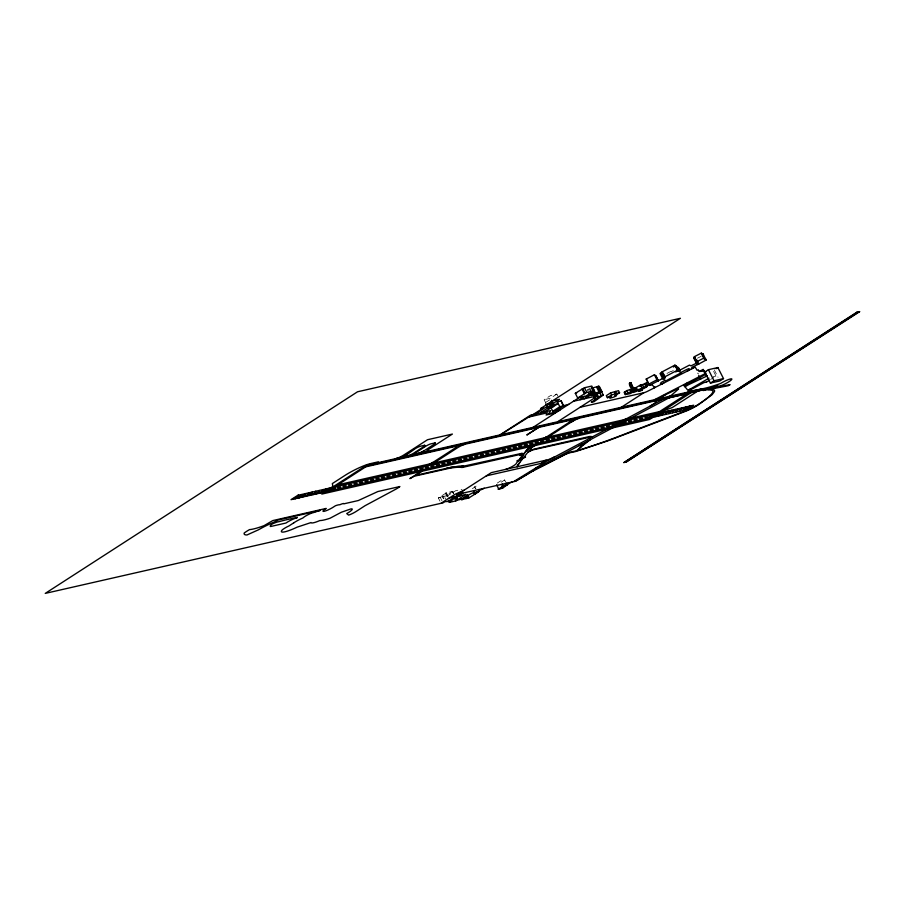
<?xml version="1.0" encoding="UTF-8"?>
<svg xmlns="http://www.w3.org/2000/svg" width="905" height="905" viewBox="0 0 905 905"><rect width="100%" height="100%" fill="white"/><g stroke="black" fill="none" stroke-linecap="round" stroke-linejoin="round"><path stroke-width="0.68" stroke-dasharray="4.53 3.39" d="M545.726 402.838L544.143 399.705L550.625 395.519L556.869 394.105L557.921 396.186M556.869 394.105L550.387 398.279L544.143 399.705M549.765 399.806L545.342 402.668L547.593 402.148M587.288 389.987L589.076 388.833M590.546 388.098L589.585 388.72L590.614 390.756M446.991 496.483L445.362 493.293L445.995 492.886L452.76 491.347L453.846 493.474M439.977 501.178L438.359 497.976L445.769 493.202L447.387 496.393M438.359 497.976L444.05 495.906L445.667 499.108M443.869 498.847L442.794 496.721L444.05 495.906M452.76 491.347L445.362 496.132L442.794 496.721M446.957 496.132L455.656 490.714L462.093 489.3M472.41 488.7L476.324 485.962L474.808 486.313L475.894 488.474M497.264 483.078L500.669 480.883L504.628 479.978L505.657 482.003M501.223 482.184L504.628 479.978M710.572 379.512L713.807 377.419M666.962 373.437L670.843 371.401M671.193 371.65L673.309 370.541M698.717 374.059L697.461 373.086M697.461 358.188L701.149 356.31M586.644 390.247L591.146 389.885M713.264 376.638L715.957 376.028M714.294 369.862L718.038 377.238M713.604 371.389L716.726 377.532M474.446 486.539L475.521 488.847M452.443 491.415L453.518 493.542M452.296 491.449L453.371 493.576M446.391 492.795L448.02 495.985M445.995 492.886L448.156 497.139M442.206 496.325L443.292 498.451M440.35 497.524L441.968 500.725"/><path stroke-width="1.36" d="M531.043 445.056L530.862 445.17A6.607 1.063 -26.9 0 1 531.823 446.256L528.486 448.552A8.643 1.391 -26.9 0 0 527.887 449.027L523.735 453.948L522.128 454.163L522.128 453.394A7.432 1.199 -26.9 0 0 521.936 453.315L462.659 466.38M654.779 387.442L651.894 384.749L649.496 385.394L646.204 379.059L654.383 374.76L655.797 375.733L658.354 380.779L649.496 385.394L646.86 380.224M406.006 454.649A6.358 1.029 -26.9 0 0 405.259 456.459L404.388 456.143L406.526 454.299M650.435 416.357C651.408 416.074 650.22 416.504 650.537 416.198M404.399 456.392L415.35 448.609A4.751 0.769 -26.9 0 1 420.237 446.278L424.502 445.317A4.819 0.781 -26.9 0 1 423.563 446.787L413.709 453.156A5.362 0.871 -26.9 0 1 407.85 455.871M297.7 496.743L298.401 495.307M298.65 495.25L297.949 496.687L292.157 499.334M301.241 494.662L300.539 496.098L295.007 498.689M301.489 494.605L300.788 496.042L295.245 498.632M304.849 493.836L304.148 495.273L298.605 497.863M305.087 493.779L304.385 495.227L298.854 497.807M307.904 494.424L308.605 492.976M308.854 492.931L308.152 494.368L302.372 497.015M311.388 493.632L312.089 492.184M312.338 492.128L311.637 493.576L305.856 496.223M314.94 492.818L315.653 491.381M315.89 491.325L315.189 492.761L309.408 495.408M318.39 492.037L319.092 490.601M319.341 490.544L318.639 491.981L312.847 494.628M322.033 491.211L322.734 489.763M322.983 489.707L322.282 491.155L316.49 493.791M325.189 490.487L325.891 489.051M326.139 488.994L325.438 490.431L319.646 493.078M329.013 488.338L328.311 489.775L322.768 492.365M329.262 488.281L328.56 489.729L323.017 492.309M659.632 414.377L658.682 415.881L659.383 414.433L665.164 411.798M662.777 413.664L661.838 415.157L662.539 413.721L668.32 411.074M666.419 412.838L665.48 414.332L666.182 412.895L671.963 410.248M669.87 412.047L668.919 413.551L669.621 412.103L675.413 409.467M673.422 411.243L672.483 412.737L673.184 411.3L678.965 408.653M676.906 410.451L675.956 411.945L676.657 410.508L682.449 407.861M680.673 409.592L679.723 411.085L680.424 409.648L686.205 407.001M687.11 408.121L686.171 409.626L686.872 408.178L692.653 405.542M524.21 456.878L525.534 457.082L518.18 461.154L516.846 460.95L524.199 456.878L531.088 448.156M559.867 410.056L560.274 409.433L556.903 410.203M522.128 453.394L522.196 453.496A7.432 1.199 -26.9 0 1 521.959 454.039L523.735 453.948L519.877 458.812L526.687 450.192M528.486 448.552L529.391 447.93A10.249 1.652 -26.9 0 0 526.574 450.339L527.887 449.027M526.574 450.339L528.577 448.495M519.73 462.534L517.083 466.776M518.033 461.131L516.348 463.258A6.663 1.075 -26.9 0 1 512.818 466.188A6.663 1.075 -26.9 0 1 506.065 469.22L505.929 469.31M522.276 459.333L518.486 464.118A25.883 4.186 -26.9 0 0 517.174 466.369L517.264 466.663M526.461 450.475L527.4 449.446M465.046 444.242L464.876 444.355A5.916 0.95 -26.9 0 0 457.93 447.489L435.916 461.697A9.231 1.493 -26.9 0 0 434.434 462.862L434.14 463.156A8.326 1.346 -26.9 0 0 435.09 464.016L434.909 464.129M633.704 388.121C631.294 390.768 627.222 382.747 630.898 382.589L633.387 388.415L630.412 382.691M630.898 382.589L629.314 383.403M528.022 448.925L528.644 448.45M549.324 436.244L548.102 437.194A6.154 0.996 -26.9 0 0 548.453 438.235L548.306 438.325M582.673 443.801L581.101 444.932A41.935 6.776 -26.9 0 0 582.944 445.045L583.804 444.355M582.944 445.045L587.526 441.244M531.755 447.523L534.912 445.565A6.742 1.086 -26.9 0 1 542.152 442.602L542.333 442.488M420.814 471.562L409.886 478.609L414.241 476.234L448.631 468.462A118.329 19.118 -26.9 0 1 462.059 467.5L520.149 454.468A4.31 0.701 -26.9 0 0 519.9 455.362L523.09 454.785M654.315 387.815L654.315 387.815A3.744 0.611 -26.9 0 0 655.028 387.148M532.389 447.059L532.004 447.33A5.091 0.826 -26.9 0 0 530.975 448.348M538.237 427.59L526.801 435.011L538.599 427.499M590.456 439.66L588.273 441.233A69.606 11.245 -26.9 0 0 581.112 446.991L580.286 447.737A69.606 11.245 -26.9 0 0 577.514 450.52L581.429 449.333A211.499 34.175 -26.9 0 0 630.468 431.809L685.673 410.847A12.794 2.07 -26.9 0 0 697.529 404.897A39.401 6.369 -26.9 0 0 710.911 390.112L708.061 389.659M528.95 448.235L529.81 447.647M703.92 389.851L703.196 390.541L728.367 385.711L730.097 384.602L706.432 389.195L363.029 467.466M330.992 487.784L332.87 486.585L332.35 483.575L345.608 475.012A20.34 3.292 -26.9 0 1 370.36 463.654L378.29 461.844L378.335 462.579M325.936 491.675L330.087 490.431M326.366 491.404L330.653 490.069L326.931 491.03M327.791 490.487L330.925 489.888M328.368 490.114L331.502 489.515M329.194 489.582L333.459 488.259L329.737 489.22M330.597 488.677L333.73 488.078M331.434 488.134L335.71 486.8M334.522 486.992L365.699 466.856M332.35 488.972L328.639 489.933L332.916 488.61M334.59 487.524L330.868 488.496L335.144 487.162M334.33 488.632L333.549 488.757L334.454 488.553M337.429 487.716L340.71 487.026M342.938 486.46L346.219 485.77M348.414 485.204L351.694 484.526M353.912 483.96L357.192 483.27M396.266 458.496L396.424 458.394A6.131 0.996 -26.9 0 0 403.879 454.955L427.556 439.717L452.398 434.061L428.823 449.276A6.041 0.973 -26.9 0 0 428.008 451.222L427.861 451.301M359.387 482.716L362.667 482.026M364.896 481.46L368.177 480.77M370.383 480.216L373.663 479.526M416.911 451.934A6.358 1.029 -26.9 0 0 415.633 454.095A6.29 1.018 -26.9 0 1 416.911 451.934L425.723 446.244A4.751 0.769 -26.9 0 1 430.61 443.914L434.875 442.952A4.819 0.781 -26.9 0 1 433.936 444.423L424.083 450.792A5.362 0.871 -26.9 0 1 418.223 453.507A5.577 0.905 -26.9 0 0 424.083 450.792M375.869 478.96L379.15 478.27M381.356 477.716L384.636 477.026M386.831 476.471L390.112 475.781M392.318 475.216L395.598 474.537M397.815 473.971L401.096 473.281M403.291 472.727L406.571 472.037M408.8 471.471L412.08 470.781M414.286 470.215L417.567 469.537M419.773 468.971L423.054 468.281M423.551 466.72L423.721 466.607A8.462 1.369 -26.9 0 0 429.762 464.129L430.599 463.699A8.462 1.369 -26.9 0 0 432.963 462.365L455.057 448.122A6.041 0.973 -26.9 0 0 455.803 446.437L456.018 446.301M425.26 467.727L428.54 467.037M421.888 471.301L415.599 475.363L449.31 467.727L448.484 467.896M430.769 466.471L434.049 465.781M436.255 465.215L439.536 464.537M441.742 463.971L445.022 463.281M447.228 462.727L450.509 462.036M452.726 461.471L456.007 460.781M458.213 460.226L461.493 459.536M500.013 434.886L530.545 415.169L550.726 410.576L548.656 413.721L555.161 412.239A3.824 0.622 -26.9 0 0 559.29 410.418M500.375 434.807L528.78 417.035L547.435 412.793L546.134 414.988L555.331 412.974M546.79 404.92L553.272 400.734L559.505 399.32L553.034 403.494L551.439 400.372M463.711 458.971L466.98 458.281M529.493 416.877L543.317 407.951L540.568 408.574L680.413 318.289L357.554 391.775L45.25 593.397L443.054 502.852L444.909 501.653L448.066 501.461L459.661 493.836M531.552 416.402L545.376 407.488L548.113 406.854L553.475 403.392L545.93 405.112M469.186 457.726L472.467 457.036M556.451 400.598L558.034 403.698L552.389 404.988L540.805 412.454L542.231 412.137L541.326 412.725M474.695 456.471L477.976 455.781M550.919 407.544L552.797 411.255L556.632 410.384L563.645 405.847L561.134 400.915L563.329 406.051M544.063 412.092L558.034 403.698M575.309 393.302L584.426 387.747L591.78 386.062L594.155 390.745L585.92 396.062L577.684 397.974L575.309 393.302L576.689 392.985M480.182 455.226L483.462 454.536M485.668 453.971L488.949 453.292M552.797 411.255L559.81 406.73L568.725 404.331M491.155 452.726L494.435 452.036M577.684 397.974L586.791 392.419L594.155 390.745M533.045 427.364L579.064 397.657M496.664 451.471L499.945 450.792M591.813 388.211L598.725 386.231L601.316 391.333L600.343 391.956L601.949 391.594L599.359 386.492L597.764 386.854L598.725 386.231M584.528 396.413L580.591 398.958A3.993 0.645 -26.9 0 0 580.184 399.739M502.139 450.226L505.42 449.536M589.234 395.349L595.32 392.713L592.741 387.612L591.531 387.894M584.076 398.845L590.852 394.976M594.121 392.985L592.096 388.879M507.637 448.971L510.918 448.292M595.32 392.713L594.404 393.313L601.316 391.333M513.112 447.726L516.393 447.047M597.243 393.381L599.37 392.012L601.158 395.53L603.239 395.055L601.452 391.537M596.927 393.901L593.895 395.858L595.682 399.388L598.714 397.419L597.967 397.589L596.18 394.071M598.409 393.256L594.653 395.677A3.575 0.577 -26.9 0 0 594.155 396.56M601.949 391.594L600.547 392.668M518.622 446.47L521.902 445.792M557.638 421.764L598.081 395.666L573.487 401.254M524.108 445.226L527.389 444.536M597.967 397.589L601.158 395.53M595.682 399.388L591.338 402.182L593.872 401.797L603.239 395.055M529.595 443.97L532.875 443.292M610.581 392.883L606.327 395.621L607.368 397.691L611.418 396.763C605.524 399.693 615.524 397.114 616.565 395.44L614.767 395.847L619.563 392.747L618.511 390.689L610.581 392.883L611.622 394.942L619.563 392.747M441.063 503.304L448.699 498.214L455.464 496.675M449.095 498.123L455 494.311L464.107 490.193M535.081 442.726L538.362 442.047M538.747 440.497L538.894 440.407A6.233 1.007 -26.9 0 0 545.342 437.613L546.756 436.821M570.58 420.225L570.489 420.282A6.245 1.007 -26.9 0 1 568.917 422.465L569.019 422.443M542.31 439.694L573.487 419.558M607.368 397.691L611.622 394.942M540.59 441.47L543.871 440.792M544.889 439.106L576.066 418.981M448.235 500.239L449.321 502.388L454.253 498.316L459.955 495.702M462.862 493.101L458.202 495.917L460.396 495.42L459.683 495.883M579.042 418.302L578.951 418.359A6.222 1.007 -26.9 0 0 571.689 421.843L571.575 421.877M546.077 440.226L549.358 439.547M456.086 496.393L457.715 499.605L466.052 494.368L459.819 495.793L458.869 493.564M551.564 438.982L554.844 438.292M449.321 502.388L455.905 500.884L457.715 499.605M626.826 390.598L624.133 392.329L625.276 394.58L630.299 393.618L633.76 391.526L632.063 391.91L633.115 391.231L631.984 388.98L626.826 390.598L627.957 392.838L635.31 390.259L634.167 388.007L630.921 389.67M463.349 498.259L461.301 499.583L463.439 498.429L461.72 499.764L467.568 497.942L466.471 495.793M557.05 437.726L560.331 437.047M633.048 388.72L634.167 388.007M641.441 385.383L646.385 383.03L647.675 385.564L641.125 388.698L643.647 387.069L642.358 384.535L640.457 384.976L634.235 388.596L635.514 391.13M625.276 394.58L627.957 392.838M639.835 386.164L642.358 384.535M562.525 436.481L565.806 435.791M467.568 497.942L467.082 498.259L468.994 497.829L478.179 492.15L476.46 492.535L479.446 490.487L484.299 488.225M635.31 390.259L632.855 391.288L631.735 388.992M646.385 383.03L644.677 384.127L645.989 383.833M643.647 387.069L633.421 392.476L644.021 388.471L647.279 386.367L646.419 384.682M568.012 435.237L571.293 434.547M647.675 385.564L645.966 386.661L647.279 386.367M573.499 433.981L576.779 433.303M578.985 432.737L582.266 432.047M621.316 407.273L643.794 392.759A5.26 0.848 -26.9 0 0 647.901 391.118L695.187 367.102L697.144 370.315L698.332 369.783L698.999 371.491L703.615 371.163L705.493 373.46L654.677 399.614M584.494 431.481L587.775 430.803M589.981 430.237L593.261 429.547M486.324 475.849L541.201 463.36L546.168 460.147A7.364 1.188 -26.9 0 0 554.222 456.957L554.426 457.059M595.467 428.981L598.748 428.303M600.954 427.737L604.235 427.058M606.452 426.481L609.732 425.803M611.938 425.237L615.219 424.547M617.436 423.981L620.717 423.302M622.912 422.737L626.192 422.058M704.791 372.046L708.423 369.693L717.891 367.543L723.502 378.595L719.905 380.926L710.402 383.098L704.791 372.046L706.341 371.672M628.421 421.481L631.701 420.802M669.18 396.379L669.315 396.288A4.378 0.713 -26.9 0 0 671.114 395.474L678.603 389.003L678.218 388.528L665.062 394.953A6.29 1.018 -26.9 0 0 663.161 395.915L662.528 396.243A6.29 1.018 -26.9 0 0 658.75 398.754A6.358 1.029 -26.9 0 1 665.085 394.987L665.085 394.987M633.907 420.237L637.188 419.547M716.093 368.697L717.891 367.543M639.394 418.992L642.674 418.302M644.88 417.737L648.161 417.058M708.943 378.166L688.716 389.976L688.388 392.012M649.666 416.843L650.48 416.583L649.089 417.069M649.609 416.945L649.451 416.888M648.885 418.201L653.037 416.956M649.315 417.918L653.602 416.583M649.881 417.556L654.157 416.221L650.446 417.194M651.306 416.628L654.451 416.04M652.143 416.096L656.408 414.773L652.686 415.746M653.546 415.191L656.679 414.603M654.1 414.829L657.245 414.23M698.683 391.062L702.042 388.901L688.366 391.548M656.193 413.766L687.37 393.641L668.965 397.872M709.497 380.202L706.126 382.385A3.688 0.6 -26.9 0 0 703.547 382.838L689.18 390.507A8.948 1.448 -26.9 0 0 690.99 390.892M655.299 415.486L651.577 416.458L655.854 415.124M658.093 413.687L654.372 414.648L658.659 413.325M690.787 392.861L649.564 419.479L321.807 494.085L366.378 465.306L705.153 388.188A67.954 10.984 -26.9 0 0 720.504 383.505L721.964 382.657A7.964 1.29 -26.9 0 1 731.715 378.856A7.964 1.29 -26.9 0 1 725.199 383.822A7.964 1.29 -26.9 0 1 717.71 385.892L717.631 385.564A67.954 10.984 -26.9 0 1 702.28 390.247M660.492 412.793L663.704 410.723L672.279 407.533L700.651 389.218M710.402 383.098L714.034 380.756L723.502 378.595M532.264 471.403L565.218 454.514A11.041 1.787 -26.9 0 1 571.451 452.421A32.195 5.204 -26.9 0 0 576.655 451.233L608.013 440.792L684.961 411.515A13.428 2.172 -26.9 0 0 698.547 404.671L712.122 394.671L714.543 391.469L714.486 390.168L711.138 389.06M533.339 470.736L515.714 481.211L457.828 494.243L491.291 472.648L546.168 460.147M513.848 481.494L544.516 462.659L541.201 463.36M527.762 452.41L528.181 452.161A6.109 0.984 -26.9 0 1 532.83 449.887L589.755 437.228A14.797 2.387 -26.9 0 1 590.66 437.613L590.23 438.009M690.945 388.777L687.823 390.225L683.909 385.451L687.879 382.521M663.308 399.116L543.441 462.908L544.516 462.659M669.089 397.804L546.043 463.292L535.737 468.055M662.584 378.573L660.017 373.516L660.955 373.018L663.523 378.075L665.39 377.656L661.906 371.966L674.892 365.145L678.569 367.769L680.108 370.801M660.955 373.018L662.822 372.6L661.906 371.966M648.772 384.105L656.951 379.806L658.354 380.779M664.474 377.023L677.46 370.202L677.969 370.564L675.605 371.808L677.313 371.027M663.523 378.075L658.297 380.734L655.729 375.688M665.526 380.598C660.548 381.525 657.89 385.768 663.682 383.132M680.775 372.566L684.972 370.36A5.634 0.905 -26.9 0 1 689.044 368.584L689.497 369.387A3.711 0.6 -26.9 0 1 687.099 371.208M699.678 371.231L703.128 369.455L706.975 376.016L689.372 384.308A5.441 0.882 -26.9 0 0 685.108 386.91M706.975 376.016L705.629 374.376L699.644 377.736M696.861 360.066L698.852 363.968L692.144 367.17L691.386 368.448A3.552 0.577 -26.9 0 0 692.902 368.256M697.551 364.376L696.262 362.973L697.269 362.464L694.305 356.706L701.341 353.12L704.373 358.991L705.289 358.527L706.138 360.043L698.852 363.968M675.82 365.869L678.388 370.926L689.474 365.111L691.013 365.846L696.398 363.21L693.739 357.984L694.735 357.475L697.269 362.464M701.85 354.013L702.755 353.55L703.615 355.065M695.221 359.534L693.739 357.984M696.827 361.683L703.875 358.097L704.373 358.991M624.936 419.501L626.045 418.947L624.812 419.558A19.491 3.145 -26.9 0 1 618.794 422.284M334.714 488.225L335.732 487.784L334.183 488.349L335.235 488.112M661.793 412.556L656.261 415.146L655.559 416.583L656.498 415.09L662.041 412.499M689.565 406.243L684.033 408.822L683.332 410.27L684.271 408.777L689.814 406.187M592.526 436.753L592.266 436.832M662.03 383.81L662.641 383.584M522.773 454.864L519.9 455.362M561.134 400.915L557.31 401.786L559.81 406.73M600.298 392.827L590.999 395.609L592.583 394.58L588.861 395.428L585.58 397.555L587.571 397.103M580.116 407.261L643.794 392.759M364.772 466.335L699.045 390.259M364.591 466.46L698.864 390.372M337.837 484.842L659.507 411.628M477.546 491.709L479.073 491.37L477.161 492.082M477.184 491.947C469.548 492.241 464.876 499.594 457.285 500.001L455.656 496.788M446.776 468.27L448.066 467.987M447.206 468.168L456.697 466.573A121.666 19.661 -26.9 0 1 459.48 466.38L462.285 466.369M451.301 467.342L449.502 467.693L452.455 467.15M453.292 467.014L453.891 466.923M579.155 445.667A5.125 0.826 -26.9 0 1 579.981 445.475L580.693 445.418A12.093 1.957 -26.9 0 1 580.829 446.866L576.542 450.758A27.116 4.378 -26.9 0 1 573.94 451.357L572.322 451.629A11.29 1.821 -26.9 0 0 564.935 454.31L545.749 464.186A14.412 2.33 -26.9 0 1 538.735 467.466A19.797 3.201 -26.9 0 0 529.798 472.602A67.185 10.86 -26.9 0 1 515.216 481.189M454.649 466.822L456.697 466.573A139.008 22.467 -26.9 0 1 463.541 466.414L464.084 466.471M463.982 466.46L461.516 466.358M684.112 385.7L699.769 377.679L700.708 379.105M673.49 367.057L675.402 365.507L678.003 370.665L681.137 372.815L665.899 380.847L662.505 378.528M694.305 356.706L694.735 357.475M646.204 379.059L646.928 380.349M702.755 353.55L706.138 360.043M701.341 353.12L703.875 358.097M708.423 369.693L714.034 380.756M703.128 369.455L705.629 374.376M695.855 360.79L697.755 364.523L695.029 359.398M698.705 375.541L699.961 378.007M678.207 367.521L679.745 370.552M674.892 365.145L677.46 370.202M663.331 373.607L665.39 377.656M661.419 373.335L663.976 378.392M654.383 374.76L656.951 379.806M644.394 383.482L645.684 386.016M640.457 384.976L641.736 387.51M638.353 389.41L639.235 391.152M636.339 387.634L637.618 390.168M635.389 387.849L636.679 390.383M634.62 388.347L635.898 390.881M632.799 388.313L633.941 390.575M632.686 388.369L633.828 390.621M629.801 383.29L632.041 387.713M629.62 383.098L632.425 388.63M631.215 389.116L632.357 391.356M630.061 389.863L631.204 392.103M624.97 391.786L626.113 394.037M615.434 391.39L616.475 393.449M614.506 391.989L615.558 394.048M597.572 386.492L600.162 391.594M596.599 387.125L599.189 392.216M592.108 391.152L593.137 393.189M594.133 397.114L595.332 399.467M590.626 391.899L591.655 393.935M588.838 393.042L589.879 395.089M588.465 393.132L589.506 395.168M584.426 387.747L586.791 392.419M582.786 388.799L585.162 393.471M581.994 388.98L584.37 393.652M552.559 404.49L553.611 406.549L547.966 407.838L545.862 403.698M551.337 402.917L552.389 404.988M506.167 483.021L507.196 485.046L503.237 485.951L502.218 483.926M501.63 485.951L502.66 487.976L498.7 488.881L496.641 484.831M474.062 491.935L475.159 494.096M473.451 492.082L474.548 494.243M467.353 494.583L468.994 497.829M466.166 495.861L467.263 498.022M465.023 496.596L466.109 498.757M456.573 494.39L457.659 496.528M453.688 496.053L454.774 498.202M454.276 497.671L455.905 500.884M592.13 436.832A30.442 4.921 -26.9 0 0 589.54 436.504L533.746 449.197A6.946 1.12 -26.9 0 0 528.294 451.731M512.411 481.822A3.744 0.6 -26.9 0 0 509.244 483.372L502.535 488.202L498.078 489.209L507.694 483.632A3.563 0.577 -26.9 0 0 508.361 482.75M546.62 436.855A6.188 0.996 -26.9 0 1 545.342 437.613M434.457 462.84A8.326 1.346 -26.9 0 1 435.916 461.697M656.521 400.666A12.41 2.002 -26.9 0 1 649.926 406.243M548.475 436.9A5.973 0.962 -26.9 0 1 549.459 436.21M432.963 462.365A9.548 1.539 -26.9 0 1 430.486 463.756M434.875 442.952A4.876 0.792 -26.9 0 1 433.936 444.423M424.502 445.317A4.876 0.792 -26.9 0 1 423.563 446.787M297.711 495.363L291.014 499.684L687.053 409.546L693.75 405.225L297.711 495.363M297.349 517.468L296.636 517.932A8.009 1.29 -26.9 0 0 285.935 523.033L270.538 526.529A12.274 1.98 -26.9 0 1 271.794 524.233A8.518 1.38 -26.9 0 1 278.627 521.733A234.531 37.897 -26.9 0 1 297.349 517.468M293.763 522.841L289 525.918A7.059 1.143 -26.9 0 0 281.625 530.681A19.299 3.122 -26.9 0 0 297.145 527.151L311.037 522.558A14.005 2.263 -26.9 0 0 319.861 520.556A35.318 5.702 -26.9 0 0 330.076 518.226L341.264 512.275L350.891 508.927A9.944 1.606 -26.9 0 1 346.728 513.599L348.595 515.115A6.652 1.075 -26.9 0 0 356.129 511.461L365.032 505.714L395.247 489.515A7.161 1.154 -26.9 0 0 399.886 486.528L377.871 491.539L358.301 500.544L343.934 503.814A5.69 0.916 -26.9 0 0 339.816 504.752A12.251 1.98 -26.9 0 0 335.438 505.748L334.081 506.63A7.297 1.177 -26.9 0 1 324.295 511.291A7.297 1.177 -26.9 0 1 326.196 508.418L272.756 520.59L264.09 525.635A41.178 6.652 -26.9 0 1 249.486 529.617A14.661 2.364 -26.9 0 0 244.203 533.022A38.915 6.29 -26.9 0 0 247.02 534.957L258.547 529.764A24.186 3.903 -26.9 0 1 274.045 522.106L278.457 519.934L320.076 510.454L313.209 512.671A6.505 1.052 -26.9 0 0 307.689 514.877A6.505 1.052 -26.9 0 0 302.937 517.965A10.713 1.731 -26.9 0 0 293.763 522.841M641.374 389.772L638.749 391.469L642.29 390.123L640.785 390.462L642.12 389.603L641.374 389.772M856.764 312.259L623.76 462.681L857.646 312.067L856.764 312.259M858.879 311.795L625.875 462.217L859.75 311.603L858.879 311.795"/></g></svg>
